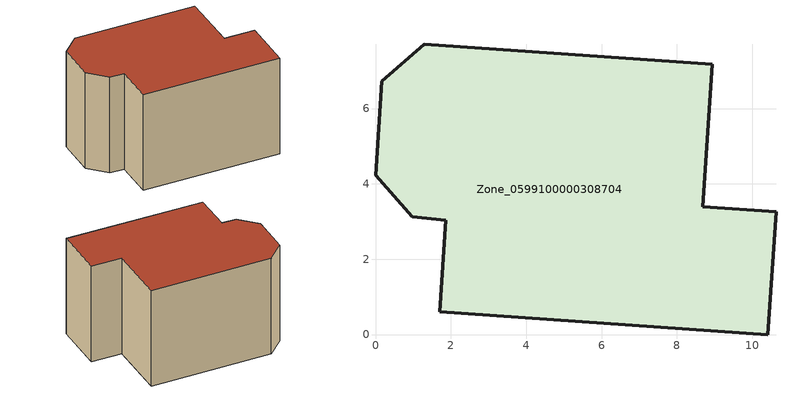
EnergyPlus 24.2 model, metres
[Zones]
Zone_0599100000308704
 floor ground (C_G): 8.69,3.39 10.63,3.26 10.41,0 1.71,0.6 1.87,3.04 0.98,3.13 0,4.23 0.17,6.72 1.29,7.7 8.95,7.17 z0
 wall outside (C_F): 0.17,6.72 0,4.23 0.98,3.13 1.87,3.04 1.71,0.6 10.41,0 10.63,3.26 8.69,3.39 8.95,7.17 1.29,7.7 0.17,6.72 z0:6.52
 roof outside (C_R): 8.69,3.39 8.95,7.17 1.29,7.7 0.17,6.72 0,4.23 0.98,3.13 1.87,3.04 1.71,0.6 10.41,0 10.63,3.26 z6.52
[BUILDING]
Pand.0599100000308704: North Axis=0; Terrain=City; Loads Convergence Tolerance Value=0.04; Temperature Convergence Tolerance Value=0.4; Solar Distribution=FullExterior; Maximum Number of Warmup Days=25; Minimum Number of Warmup Days=1
[Site:Location]
Rotterdam.The.Hague.AP_ZH_NLD Design_Conditions: Latitude=51.96; Longitude=4.45; Time Zone=1; Elevation=-4.5
[SITE:GROUNDTEMPERATURE:BUILDINGSURFACE]
18, 18, 18, 18, 18, 18, 18, 18, 18, 18, 18, 18
[MATERIAL] Thermal Absorptance=0.9; Solar Absorptance=0.7; Visible Absorptance=0.7
Name | Roughness | Thickness | Conductivity | Density | Specific Heat
G.TI.1946 | MediumSmooth | 0.15 | 1 | 540 | 1210
F.TI.1946 | Rough | 0.3 | 0.857143 | 1920 | 840
R.TI.1946 | MediumRough | 0.2 | 0.1 | 1500 | 1000
[CONSTRUCTION]
C_G: G.TI.1946
C_F: F.TI.1946
C_R: R.TI.1946
[ZONE]
Zone_0599100000308704: Type=1; Multiplier=1; Ceiling Height=Autocalculate; Volume=Autocalculate; Floor Area=autocalculate; Part of Total Floor Area=Yes
[ZONEINFILTRATION:DESIGNFLOWRATE]
Infil_Zone_0599100000308704: Zone or ZoneList or Space or SpaceList=Zone_0599100000308704; Schedule=AlwaysOn; Design Flow Rate Calculation Method=Flow/Area; Flow Rate per Floor Area=0.003; Constant Term Coefficient=1; Temperature Term Coefficient=0; Velocity Term Coefficient=0; Velocity Squared Term Coefficient=0
[HVACTEMPLATE:ZONE:IDEALLOADSAIRSYSTEM]
Zone_0599100000308704: Maximum Heating Supply Air Temperature=50; Minimum Cooling Supply Air Temperature=13; Maximum Heating Supply Air Humidity Ratio=0.0156; Minimum Cooling Supply Air Humidity Ratio=0.0077; Heating Limit=NoLimit; Cooling Limit=NoLimit; Dehumidification Control Type=ConstantSensibleHeatRatio; Cooling Sensible Heat Ratio=0.7; Dehumidification Setpoint=60; Humidification Control Type=None; Humidification Setpoint=30; Outdoor Air Method=None; Outdoor Air Flow Rate per Person=0.00944; Outdoor Air Flow Rate per Zone Floor Area=0; Outdoor Air Flow Rate per Zone=0; Demand Controlled Ventilation Type=None; Outdoor Air Economizer Type=NoEconomizer; Heat Recovery Type=None; Sensible Heat Recovery Effectiveness=0.7; Latent Heat Recovery Effectiveness=0.65
[ZONECONTROL:THERMOSTAT]
ThermostatControl_Zone_0599100000308704: Zone or ZoneList=Zone_0599100000308704; Control Type Schedule=DualSetpointControlType; Control 1=Thermostat_Zone_0599100000308704; Temperature Difference Between Cutout And Setpoint=0
[THERMOSTATSETPOINT:DUALSETPOINT]
Thermostat_Zone_0599100000308704: Heating Setpoint Temperature Schedule=HeatingSetpoint_Zone_0599100000308704; Cooling Setpoint Temperature Schedule=CoolingSetpoint_Zone_0599100000308704
[SCHEDULE:COMPACT]
HeatingSetpoint_Zone_0599100000308704: Through: 12/31, For: AllDays, Until: 24:00, 21
CoolingSetpoint_Zone_0599100000308704: Through: 12/31, For: AllDays, Until: 24:00, 24
DualSetpointControlType: Through: 12/31, For: AllDays, Until: 24:00, 4
AlwaysOn: Through: 12/31, For: AllDays, Until: 24:00, 1
